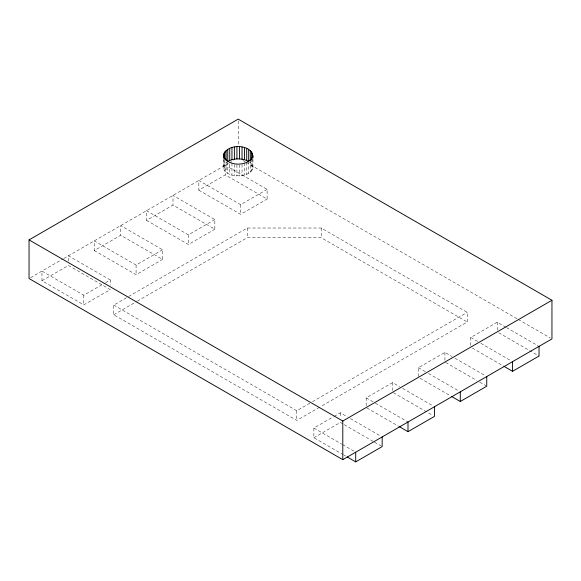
<?xml version="1.0" encoding="UTF-8"?>
<svg xmlns="http://www.w3.org/2000/svg" width="581" height="581" viewBox="0 0 581 581"><rect width="100%" height="100%" fill="white"/><g stroke="black" fill="none" stroke-linecap="round" stroke-linejoin="round"><path stroke-width="0.44" stroke-dasharray="2.9 2.18" d="M223.474 166.689L224.803 163.827L227.2 161.772M223.474 158.686L223.474 168.178L224.803 171.039L227.752 173.472L231.957 175.171L239.495 175.941L246.693 174.431L251.617 171.039L252.946 168.178L252.946 157.829M30.568 277.653L62.98 258.944M63.757 258.494L228.333 163.472M229.096 163.036L233.649 160.407M41.963 280.732L68.427 265.459L110.259 289.607L83.795 304.887L41.963 280.732L41.963 271.073L83.795 295.228L104.812 283.092M162.549 249.757L136.085 265.038L94.253 240.883L94.253 250.542L120.717 235.269L162.549 259.424L162.549 249.757L120.717 225.61L120.717 235.269M214.839 219.567L188.375 234.847L146.543 210.692L146.543 220.359L173.007 205.078L214.839 229.234L214.839 219.567L173.007 195.419L173.007 205.078M267.129 189.384L240.665 204.657L198.833 180.502L198.833 190.169L225.297 174.888L267.129 199.043L267.129 189.384L225.297 165.229L225.297 174.888M105.589 282.642L110.259 279.948L110.259 285.22M94.253 250.542L136.085 274.697L162.549 259.424M146.543 220.359L188.375 244.507L214.839 229.234M198.833 190.169L240.665 214.316L267.129 199.043M319.557 407.266L296.775 420.419L113.76 314.757L113.76 305.098L127.893 296.935M128.677 296.484L247.252 228.028L321.199 228.028L467.24 312.346L467.24 322.005L320.342 406.816M113.76 314.757L136.535 301.612M137.319 301.154L247.252 237.687L321.199 237.687L467.24 322.005M113.76 305.098L296.775 410.76L311.699 402.139M312.484 401.689L467.24 312.346M343.313 454.712L313.871 437.718L313.871 428.059L333.327 416.824M334.104 416.374L340.335 412.779L347.307 416.809M366.161 405.77L366.161 397.869L392.625 382.596L399.597 386.619M418.451 376.459L418.451 367.679L444.915 352.406L451.887 356.429M470.741 345.397L470.741 337.488L497.205 322.215L505.724 327.132M313.871 437.718L340.335 422.445L343.429 424.232M242.916 160.487L245.269 161.845M246.053 162.302L517.439 318.984M518.223 319.434L550.381 338.004M506.501 327.582L538.26 345.92M498.752 332.768L539.037 356.03M470.741 337.488L477.713 341.512M480.814 343.306L511.026 360.75M472.295 348.048L503.277 365.936M454.981 358.216L485.193 375.66M445.685 362.515L476.674 380.402M479.775 382.189L485.97 385.769M418.451 367.679L425.423 371.702M428.524 373.496L458.736 390.933M420.005 378.231L450.217 395.676M402.691 388.406L432.903 405.85M393.395 392.698L432.903 415.509M366.161 397.869L374.687 402.786M375.457 403.236L407.993 422.017M366.938 407.978L398.697 426.316M110.259 279.948L68.427 255.8L68.427 261.065M350.401 418.596L380.613 436.04M344.206 424.682L373.641 441.676M374.418 442.119L382.167 446.593M313.871 428.059L341.759 444.16M342.536 444.603L354.156 451.314M344.083 455.163L345.637 456.056M249.22 161.772L251.617 163.827L252.946 166.689M497.205 322.215L497.205 330.117M444.915 352.406L444.915 360.307M392.625 382.596L392.625 392.255M340.335 412.779L340.335 417.173M321.199 228.028L321.199 237.687M296.775 410.76L296.775 420.419M252.495 158.431L252.495 169.645M251.617 158.969L251.617 171.039M250.324 160.254L250.324 172.332M248.668 161.395L248.668 173.472M247.252 228.028L247.252 237.687M246.693 162.353L246.693 174.431M244.463 163.094L244.463 175.171M242.037 164.467L242.037 175.68M240.665 204.657L240.665 214.316M239.495 164.728L239.495 175.941M238.21 120.928L238.21 146.092M236.925 164.728L236.925 175.941M234.383 164.467L234.383 175.68M231.957 163.094L231.957 175.171M229.727 164.074L229.727 174.431M227.752 162.259L227.752 173.472M226.096 161.983L226.096 172.332M224.803 160.371L224.803 171.039M223.925 160.153L223.925 169.645M188.375 234.847L188.375 244.507M136.085 265.038L136.085 274.697M83.795 295.228L83.795 304.887"/><path stroke-width="0.87" d="M252.946 158.061C254.071 142.701 222.349 142.701 223.474 158.061M252.946 156.1C248.363 166.805 228.057 166.805 223.474 156.1M29.05 239.888L238.21 119.127L551.95 300.268L551.95 338.912L342.79 459.665L29.05 278.531L29.05 239.888L342.79 421.022L551.95 300.268M347.184 456.949L355.703 461.873L382.167 446.593L382.167 436.934M399.474 426.759L407.993 431.683L434.457 416.403L434.457 406.744M451.764 396.569L460.283 401.493L486.747 386.212L486.747 376.553M504.054 366.386L512.573 371.303L539.037 356.03L539.037 346.363M248.668 149.317L248.668 161.395C242.27 158.047 234.15 158.047 227.752 161.395L227.752 149.317M512.573 361.643L512.573 371.303M460.283 391.834L460.283 401.493M407.993 422.017L407.993 431.683M355.703 452.207L355.703 461.873M342.79 421.022L342.79 459.665M252.495 153.144L252.495 157.458M251.617 151.75L251.617 159.514M250.324 150.457L250.324 160.814M246.693 148.366L246.693 160.436M244.463 147.618L244.463 159.695M242.037 147.109L242.037 159.187M239.495 146.848L239.495 158.925M236.925 146.848L236.925 158.925M234.383 147.109L234.383 159.187M231.957 147.618L231.957 159.695M229.727 148.366L229.727 160.436M226.096 150.457L226.096 160.814M224.803 151.75L224.803 159.514M223.925 153.144L223.925 157.458"/></g></svg>
